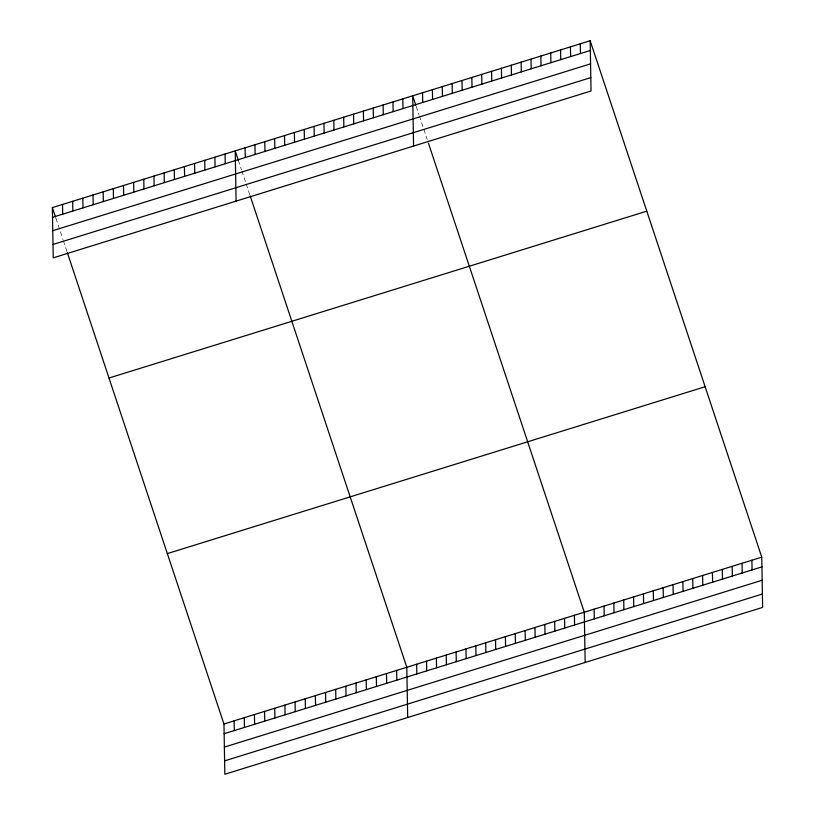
<?xml version="1.0" encoding="UTF-8"?>
<svg xmlns="http://www.w3.org/2000/svg" width="815" height="815" viewBox="0 0 815 815"><rect width="100%" height="100%" fill="white"/><g stroke="black" fill="none" stroke-linecap="round" stroke-linejoin="round"><path stroke-width="0.61" stroke-dasharray="4.08 3.06" d="M416.231 106.459L418.981 114.742M419.379 115.934L427.243 139.599M238.367 160.341L241.515 169.805M241.902 170.987L245.835 182.825M246.232 184.007L249.767 194.663M55.909 218.247L62.989 239.549M63.376 240.741L66.922 251.387"/><path stroke-width="1.22" d="M590.162 40.75L591.038 90.995L53.24 257.846L52.364 207.601L590.162 40.75L761.76 557.154L762.636 607.399L224.838 774.25L223.962 724.005L67.309 252.569M52.537 217.32L590.335 50.469M52.771 230.696L590.569 63.845M53.016 244.469L590.804 77.619M108.996 378.017L646.784 211.167M167.33 553.589L705.128 386.738M223.962 724.005L761.76 557.154M224.125 733.724L761.923 566.873M224.359 747.1L762.157 580.249M224.604 760.874L762.402 594.023M415.833 105.278L412.696 95.813L413.572 146.058M428.425 143.145L584.284 612.218L585.16 662.463M238.367 160.341L235.219 150.867L236.095 201.122M250.164 195.845L406.807 667.271L407.683 717.516M52.364 207.601L55.512 217.065M751.899 560.211L752.062 569.93M742.037 563.267L742.21 572.986M732.176 566.333L732.349 576.052M722.314 569.39L722.487 579.108M712.453 572.446L712.626 582.165M702.601 575.502L702.764 585.231M692.74 578.568L692.903 588.287M682.878 581.625L683.052 591.344M673.017 584.681L673.19 594.4M663.155 587.737L663.329 597.466M653.304 590.804L653.467 600.523M643.442 593.86L643.606 603.579M633.581 596.916L633.754 606.635M623.72 599.972L623.893 609.702M613.858 603.039L614.031 612.758M604.007 606.095L604.17 615.814M594.145 609.151L594.308 618.87M580.3 43.806L580.474 53.525M570.449 46.873L570.612 56.592M574.422 615.274L574.595 624.993M560.588 49.929L560.751 59.648M564.561 618.33L564.734 628.049M550.726 52.985L550.899 62.704M554.699 621.387L554.872 631.105M540.865 56.041L541.038 65.76M544.848 624.453L545.011 634.172M531.003 59.108L531.176 68.827M534.986 627.509L535.149 637.228M521.152 62.164L521.315 71.883M525.125 630.566L525.298 640.284M511.29 65.22L511.453 74.939M515.263 633.622L515.437 643.351M501.429 68.277L501.602 78.006M505.402 636.688L505.575 646.407M491.567 71.343L491.74 81.062M495.551 639.744L495.714 649.463M481.706 74.399L481.879 84.118M485.689 642.801L485.852 652.52M471.844 77.456L472.017 87.174M475.828 645.857L476.001 655.586M461.993 80.512L462.156 90.241M465.966 648.923L466.139 658.642M452.131 83.578L452.294 93.297M456.105 651.98L456.278 661.698M442.27 86.635L442.443 96.353M446.243 655.036L446.416 664.755M432.408 89.691L432.582 99.41M436.392 658.092L436.555 667.821M422.547 92.747L422.72 102.476M426.53 661.159L426.703 670.877M416.669 664.215L416.842 673.934M402.834 98.87L402.997 108.589M392.973 101.926L393.146 111.645M396.65 670.429L396.824 680.148M383.111 104.992L383.284 114.711M386.493 673.577L386.667 683.296M373.25 108.049L373.423 117.767M376.336 676.725L376.499 686.454M363.388 111.105L363.561 120.824M366.18 679.883L366.343 689.602M353.537 114.161L353.7 123.88M356.023 683.031L356.186 692.75M343.675 117.228L343.849 126.946M345.855 686.179L346.029 695.908M333.814 120.284L333.987 130.003M335.699 689.337L335.872 699.056M323.952 123.34L324.126 133.059M325.542 692.485L325.715 702.204M314.091 126.396L314.264 136.125M315.385 695.643L315.558 705.362M304.24 129.463L304.403 139.182M305.228 698.791L305.391 708.51M294.378 132.519L294.541 142.238M295.071 701.939L295.234 711.658M284.517 135.575L284.69 145.294M284.914 705.097L285.077 714.816M274.655 138.632L274.828 148.361M264.794 141.698L264.967 151.417M274.747 708.245L274.92 717.964M254.942 144.754L255.105 154.473M264.59 711.393L264.763 721.112M245.081 147.81L245.244 157.529M254.433 714.551L254.606 724.27M244.276 717.699L244.449 727.418M225.062 154.025L225.225 163.744M234.119 720.847L234.292 730.576M214.905 157.173L215.068 166.892M204.748 160.331L204.911 170.05M194.581 163.479L194.754 173.198M184.424 166.627L184.597 176.346M174.267 169.785L174.441 179.504M164.11 172.933L164.284 182.652M153.954 176.081L154.117 185.81M143.797 179.239L143.96 188.958M133.64 182.387L133.803 192.106M123.473 185.535L123.646 195.264M113.316 188.693L113.489 198.412M103.159 191.841L103.332 201.56M93.002 194.999L93.175 204.718M82.845 198.147L83.008 207.866M72.688 201.295L72.851 211.014M62.531 204.453L62.694 214.172"/></g></svg>
